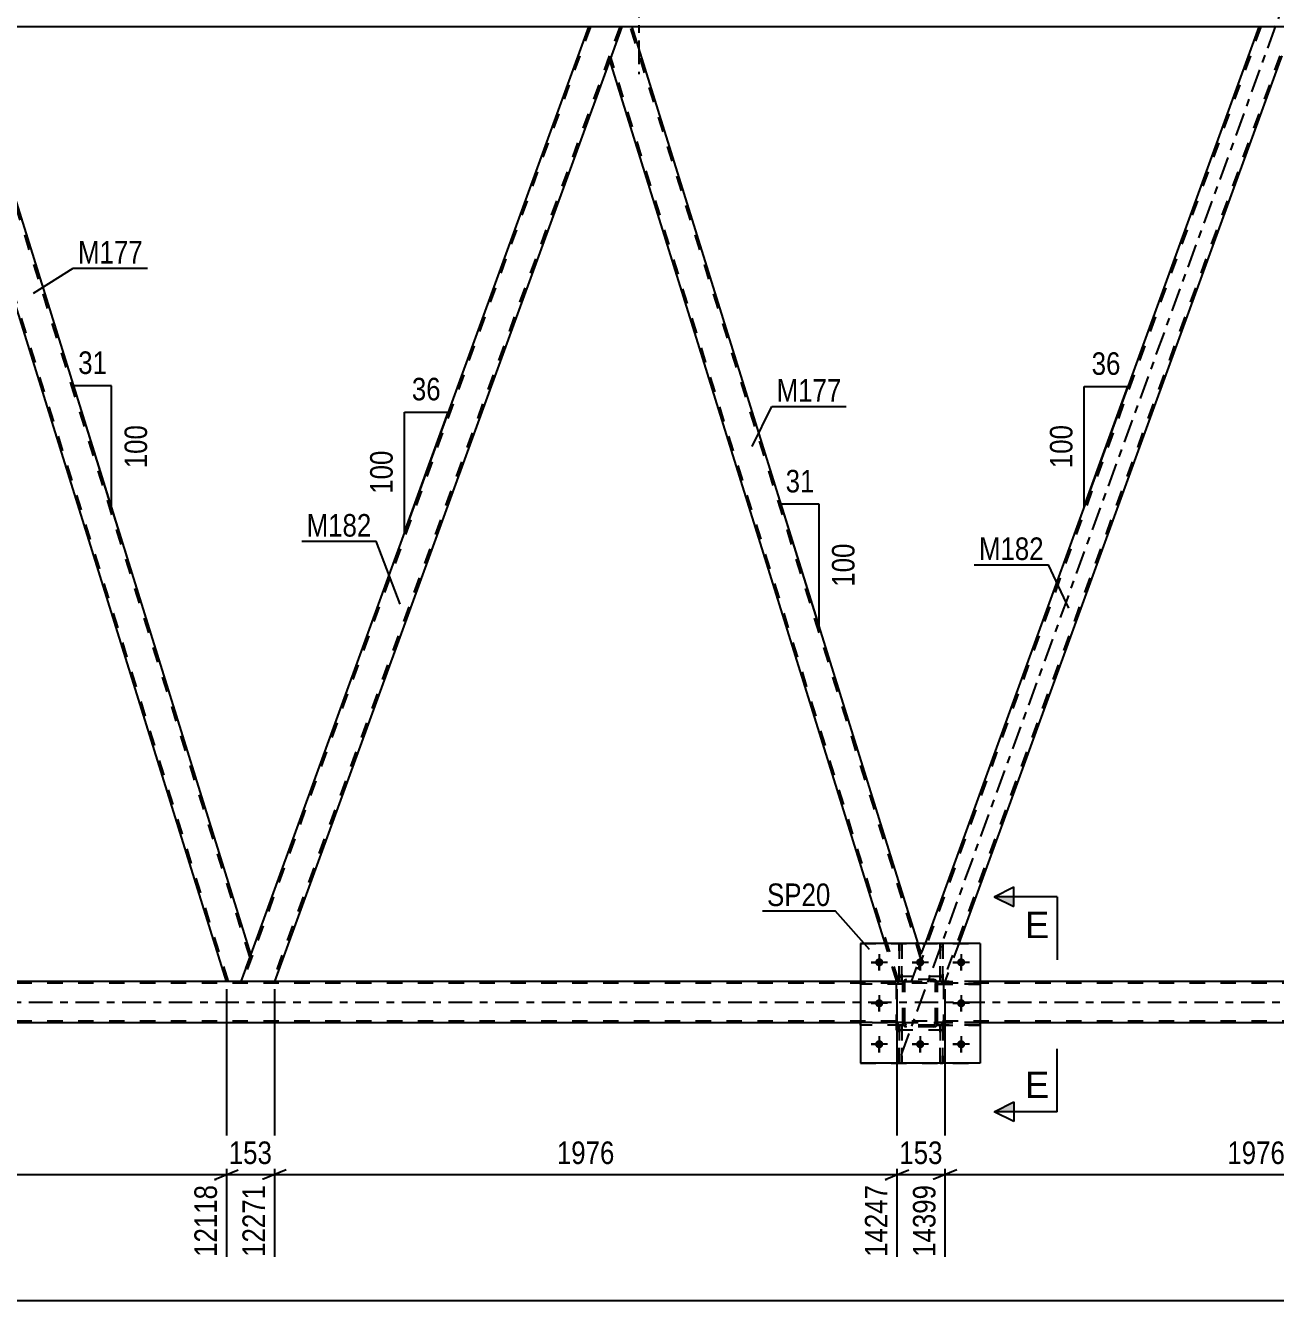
# Model space of a CAD drawing. Header units: millimetres. Extents: x 0 to 841, y 0 to 594.
# Drawn here: x 486.7 to 645.4, y 303.7 to 465.6 of the extents above; entities that cross this region are included whole.
import ezdxf

# ---------------------------------------------------------------- set-up
doc = ezdxf.new("R2010")
doc.units = ezdxf.units.MM
doc.linetypes.add('DXK_LINE_DOT2', pattern=[3.9198, 1.9599, -1.9599])
doc.linetypes.add('DXK_LINE_DOT3', pattern=[5.9187, 2.979, -0.9799, 0.9799, -0.9799])
doc.styles.add('Arial', font='ARIAL.TTF', dxfattribs={"height": 0.2})
doc.styles.add('Arial Narrow', font='ARIALN.TTF', dxfattribs={"height": 0.2})

# ---------------------------------------------------------------- blocks, each defined once
blk = doc.blocks.new('Part-814521622-3732 - 3269')
at = {"color": 7, "linetype": 'DXK_LINE_DOT3'}
blk.add_line((597.84, 334.78), (648.8, 474.8), dxfattribs=at)
at = {"color": 7, "linetype": 'DXK_LINE_DOT2'}
for p, q in [((643.51, 465.4), (599.39, 344.18)), ((647.26, 465.4), (603.14, 344.18)), ((647.51, 465.4), (645.96, 461.15)), ((599.13, 344.18), (600.89, 349)), ((605.15, 349), (603.39, 344.18)), ((603.39, 344.18), (599.13, 344.18))]:
    blk.add_line(p, q, dxfattribs=at)
at = {"color": 2, "linetype": 'Continuous'}
for p, q in [((643.26, 465.4), (600.89, 349)), ((647.51, 465.4), (643.26, 465.4)), ((645.96, 461.15), (605.15, 349))]:
    blk.add_line(p, q, dxfattribs=at)
blk = doc.blocks.new('Part-814521622-3434 - 3269')
at = {"color": 7, "linetype": 'DXK_LINE_DOT3'}
blk.add_line((564.52, 487.31), (564.52, 459.4), dxfattribs=at)
at = {"color": 2, "linetype": 'Continuous'}
for p, q in [((562.52, 477.31), (562.52, 469.4)), ((566.52, 469.4), (566.52, 477.31)), ((562.52, 469.4), (566.52, 469.4))]:
    blk.add_line(p, q, dxfattribs=at)
at = {"color": 7, "linetype": 'DXK_LINE_DOT2'}
for p, q in [((562.52, 477.31), (566.52, 477.31)), ((562.52, 477.31), (562.52, 477.31)), ((562.52, 477.31), (562.52, 477.31)), ((562.76, 477.31), (562.76, 469.4)), ((566.28, 477.31), (566.28, 469.4)), ((566.52, 477.31), (566.52, 477.31)), ((566.52, 477.31), (566.52, 477.31)), ((566.23, 469.4), (566.27, 469.4)), ((566.23, 469.4), (566.27, 469.4)), ((566.27, 469.4), (566.28, 469.4)), ((566.27, 469.4), (566.28, 469.4))]:
    blk.add_line(p, q, dxfattribs=at)
blk = doc.blocks.new('Part-814521622-3477 - 3269')
at = {"color": 7, "linetype": 'DXK_LINE_DOT2'}
for p, q in [((597.6, 344.16), (597.6, 349)), ((597.6, 349), (597.92, 349)), ((597.92, 349), (597.92, 344.16)), ((597.6, 344.76), (597.92, 344.76)), ((597.92, 344.16), (597.6, 344.16))]:
    blk.add_line(p, q, dxfattribs=at)
blk = doc.blocks.new('Part-814521622-3480 - 3269')
at = {"color": 7, "linetype": 'DXK_LINE_DOT2'}
for p, q in [((602.8, 344.16), (602.8, 349)), ((602.8, 349), (603.12, 349)), ((603.12, 349), (603.12, 344.16)), ((602.8, 344.76), (603.12, 344.76)), ((603.12, 344.16), (602.8, 344.16))]:
    blk.add_line(p, q, dxfattribs=at)
blk = doc.blocks.new('Part-814521622-3491 - 3269')
at = {"color": 7, "linetype": 'DXK_LINE_DOT2'}
for p, q in [((597.6, 333.8), (597.6, 338.64)), ((597.6, 338.64), (597.92, 338.64)), ((597.92, 338.64), (597.92, 333.8)), ((597.6, 338.04), (597.92, 338.04)), ((597.92, 333.8), (597.6, 333.8))]:
    blk.add_line(p, q, dxfattribs=at)
blk = doc.blocks.new('Part-814521622-3494 - 3269')
at = {"color": 7, "linetype": 'DXK_LINE_DOT2'}
for p, q in [((602.8, 333.8), (602.8, 338.64)), ((602.8, 338.64), (603.12, 338.64)), ((603.12, 338.64), (603.12, 333.8)), ((602.8, 338.04), (603.12, 338.04)), ((603.12, 333.8), (602.8, 333.8))]:
    blk.add_line(p, q, dxfattribs=at)
blk = doc.blocks.new('Part-814521622-3647 - 3269')
at = {"color": 7, "linetype": 'DXK_LINE_DOT2'}
for p, q in [((598.05, 343.92), (598.09, 344.11)), ((598.09, 344.11), (598.05, 343.92)), ((598.05, 338.88), (598.05, 343.92)), ((598.29, 343.92), (598.31, 344.02)), ((598.29, 338.88), (598.29, 343.92)), ((598.31, 344.02), (598.36, 344.09)), ((598.35, 344.37), (598.53, 344.4)), ((598.53, 344.4), (598.35, 344.37)), ((598.36, 344.09), (598.44, 344.15)), ((598.44, 344.15), (598.53, 344.16)), ((601.97, 344.4), (598.53, 344.4)), ((598.53, 344.16), (601.97, 344.16)), ((601.97, 344.4), (602.15, 344.37)), ((602.15, 344.37), (601.97, 344.4)), ((601.97, 344.16), (602.06, 344.15)), ((602.06, 344.15), (602.14, 344.09)), ((602.14, 344.09), (602.19, 344.02)), ((602.19, 344.02), (602.21, 343.92)), ((602.21, 338.88), (602.21, 343.92)), ((602.41, 344.11), (602.45, 343.92)), ((602.45, 343.92), (602.41, 344.11)), ((602.45, 338.88), (602.45, 343.92)), ((598.09, 338.7), (598.05, 338.88)), ((598.05, 338.88), (598.09, 338.7)), ((598.31, 338.79), (598.29, 338.88)), ((598.36, 338.71), (598.31, 338.79)), ((598.53, 338.4), (598.35, 338.44)), ((598.35, 338.44), (598.53, 338.4)), ((598.44, 338.66), (598.36, 338.71)), ((598.53, 338.64), (598.44, 338.66)), ((601.97, 338.64), (598.53, 338.64)), ((601.97, 338.4), (598.53, 338.4)), ((602.06, 338.66), (601.97, 338.64)), ((602.15, 338.44), (601.97, 338.4)), ((601.97, 338.4), (602.15, 338.44)), ((602.14, 338.71), (602.06, 338.66)), ((602.19, 338.79), (602.14, 338.71)), ((602.21, 338.88), (602.19, 338.79)), ((602.45, 338.88), (602.41, 338.7)), ((602.41, 338.7), (602.45, 338.88))]:
    blk.add_line(p, q, dxfattribs=at)
at = {"color": 7, "linetype": 'DXK_LINE_DOT3'}
blk.add_line((600.25, 341.4), (600.25, 341.4), dxfattribs=at)
at = {"color": 7, "linetype": 'DXK_LINE_DOT2'}
for centre, start, end in [((598.53, 343.92), 112.5, 157.5), ((598.53, 343.92), 112.5, 157.5), ((601.97, 343.92), 22.5, 67.5), ((601.97, 343.92), 22.5, 67.5), ((598.53, 338.88), 202.5, 247.5), ((598.53, 338.88), 202.5, 247.5), ((601.97, 338.88), 292.5, 337.5), ((601.97, 338.88), 292.5, 337.5)]:
    blk.add_arc(centre, 0.48, start, end, dxfattribs=at)
blk = doc.blocks.new('Part-814521622-3526 - 3269')
at = {"color": 7, "linetype": 'DXK_LINE_DOT2'}
for p, q in [((598.05, 344.16), (592.65, 344.16)), ((592.65, 343.84), (592.65, 344.16)), ((598.05, 343.84), (592.65, 343.84)), ((597.45, 343.84), (597.45, 344.16)), ((598.05, 344.16), (598.05, 343.84))]:
    blk.add_line(p, q, dxfattribs=at)
blk = doc.blocks.new('Part-814521622-3527 - 3269')
at = {"color": 7, "linetype": 'DXK_LINE_DOT2'}
for p, q in [((598.05, 338.96), (592.65, 338.96)), ((592.65, 338.64), (592.65, 338.96)), ((598.05, 338.64), (592.65, 338.64)), ((597.45, 338.64), (597.45, 338.96)), ((598.05, 338.96), (598.05, 338.64))]:
    blk.add_line(p, q, dxfattribs=at)
blk = doc.blocks.new('Part-814521622-3531 - 3269')
at = {"color": 7, "linetype": 'DXK_LINE_DOT2'}
for p, q in [((603.25, 344.8), (597.25, 344.8)), ((597.25, 338), (597.25, 344.8)), ((603.25, 338), (603.25, 344.8)), ((603.25, 338), (597.25, 338))]:
    blk.add_line(p, q, dxfattribs=at)
blk = doc.blocks.new('Part-814521622-3659 - 3269')
at = {"color": 7, "linetype": 'DXK_LINE_DOT2'}
for p, q in [((558.38, 465.4), (514.26, 344.18)), ((562.12, 465.4), (518, 344.18)), ((562.38, 465.4), (560.83, 461.15)), ((515.26, 347.65), (514, 344.18)), ((518.26, 344.18), (514, 344.18))]:
    blk.add_line(p, q, dxfattribs=at)
at = {"color": 2, "linetype": 'Continuous'}
for p, q in [((558.12, 465.4), (515.26, 347.65)), ((562.38, 465.4), (558.12, 465.4)), ((560.83, 461.15), (518.26, 344.18))]:
    blk.add_line(p, q, dxfattribs=at)
blk = doc.blocks.new('Part-814521622-3695 - 3269')
at = {"color": 7, "linetype": 'DXK_LINE_DOT2'}
for p, q in [((602.45, 338.64), (602.45, 338.96)), ((602.45, 338.96), (607.85, 338.96)), ((607.85, 338.64), (602.45, 338.64)), ((603.05, 338.64), (603.05, 338.96)), ((607.85, 338.96), (607.85, 338.64))]:
    blk.add_line(p, q, dxfattribs=at)
blk = doc.blocks.new('Part-814521622-3562 - 3269')
at = {"color": 2, "linetype": 'Continuous'}
for p, q in [((562.38, 465.4), (560.83, 461.15)), ((563.7, 465.4), (562.38, 465.4)), ((599.98, 349), (563.7, 465.4)), ((595.79, 349), (560.83, 461.15))]:
    blk.add_line(p, q, dxfattribs=at)
at = {"color": 7, "linetype": 'DXK_LINE_DOT2'}
for p, q in [((600.26, 347.28), (563.44, 465.4)), ((597.54, 344.18), (560.97, 461.52)), ((597.29, 344.18), (595.79, 349)), ((600.4, 347.65), (599.98, 349)), ((599.13, 344.18), (600.4, 347.65)), ((597.29, 344.18), (599.13, 344.18))]:
    blk.add_line(p, q, dxfattribs=at)
blk = doc.blocks.new('Part-814521622-3649 - 3269')
at = {"color": 7, "linetype": 'DXK_LINE_DOT2'}
for p, q in [((592.65, 349), (607.85, 349)), ((592.65, 349), (592.65, 333.8)), ((607.85, 349), (607.85, 333.8)), ((592.65, 333.8), (607.85, 333.8))]:
    blk.add_line(p, q, dxfattribs=at)
blk = doc.blocks.new('Part-814521622-3574 - 3269')
at = {"color": 7, "linetype": 'DXK_LINE_DOT2'}
for p, q in [((603.12, 338.64), (602.8, 338.64)), ((602.8, 338.64), (602.8, 333.8)), ((603.12, 333.8), (603.12, 338.64)), ((602.8, 338.04), (603.12, 338.04)), ((602.8, 333.8), (603.12, 333.8))]:
    blk.add_line(p, q, dxfattribs=at)
blk = doc.blocks.new('Part-814521622-3575 - 3269')
at = {"color": 7, "linetype": 'DXK_LINE_DOT2'}
for p, q in [((607.85, 344.16), (602.45, 344.16)), ((602.45, 344.16), (602.45, 343.84)), ((602.45, 343.84), (607.85, 343.84)), ((603.05, 343.84), (603.05, 344.16)), ((607.85, 343.84), (607.85, 344.16))]:
    blk.add_line(p, q, dxfattribs=at)
blk = doc.blocks.new('Part-814521622-3576 - 3269')
at = {"color": 7, "linetype": 'DXK_LINE_DOT2'}
for p, q in [((607.85, 338.96), (602.45, 338.96)), ((602.45, 338.96), (602.45, 338.64)), ((602.45, 338.64), (607.85, 338.64)), ((603.05, 338.64), (603.05, 338.96)), ((607.85, 338.64), (607.85, 338.96))]:
    blk.add_line(p, q, dxfattribs=at)
blk = doc.blocks.new('Part-814521622-3626 - 3269')
at = {"color": 7, "linetype": 'DXK_LINE_DOT2'}
for p, q in [((602.45, 343.84), (602.45, 344.16)), ((602.45, 344.16), (607.85, 344.16)), ((607.85, 343.84), (602.45, 343.84)), ((603.05, 343.84), (603.05, 344.16)), ((607.85, 344.16), (607.85, 343.84))]:
    blk.add_line(p, q, dxfattribs=at)
blk = doc.blocks.new('Part-814521622-3636 - 3269')
at = {"color": 2, "linetype": 'Continuous'}
for p, q in [((475.7, 461.15), (477.24, 465.4)), ((478.56, 465.4), (477.24, 465.4)), ((515.26, 347.65), (478.56, 465.4)), ((512.16, 344.18), (475.7, 461.15)), ((514.99, 346.91), (514, 344.18)), ((515.26, 347.65), (514.99, 346.91))]:
    blk.add_line(p, q, dxfattribs=at)
at = {"color": 7, "linetype": 'DXK_LINE_DOT2'}
for p, q in [((515.13, 347.28), (478.31, 465.4)), ((512.41, 344.18), (475.83, 461.52)), ((514, 344.18), (512.16, 344.18))]:
    blk.add_line(p, q, dxfattribs=at)
blk = doc.blocks.new('Part-814521622-3640 - 3269')
at = {"color": 7, "linetype": 'DXK_LINE_DOT2'}
for p, q in [((602.8, 349), (602.8, 344.16)), ((603.12, 349), (602.8, 349)), ((603.12, 344.16), (603.12, 349)), ((602.8, 344.76), (603.12, 344.76)), ((602.8, 344.16), (603.12, 344.16))]:
    blk.add_line(p, q, dxfattribs=at)
blk = doc.blocks.new('Part-814521622-3643 - 3269')
at = {"color": 7, "linetype": 'DXK_LINE_DOT2'}
for p, q in [((597.6, 349), (597.6, 344.16)), ((597.92, 349), (597.6, 349)), ((597.92, 344.16), (597.92, 349)), ((597.6, 344.76), (597.92, 344.76)), ((597.6, 344.16), (597.92, 344.16))]:
    blk.add_line(p, q, dxfattribs=at)
blk = doc.blocks.new('Part-814521622-3654 - 3269')
at = {"color": 2, "linetype": 'Continuous'}
for p, q in [((607.85, 349), (592.65, 349)), ((592.65, 349), (592.65, 333.8)), ((607.85, 349), (607.85, 333.8)), ((607.85, 333.8), (592.65, 333.8))]:
    blk.add_line(p, q, dxfattribs=at)
blk = doc.blocks.new('Part-814521622-3660 - 3269')
at = {"color": 7, "linetype": 'DXK_LINE_DOT2'}
for p, q in [((598.05, 338.96), (592.65, 338.96)), ((592.65, 338.96), (592.65, 338.64)), ((598.05, 338.64), (592.65, 338.64)), ((597.45, 338.64), (597.45, 338.96)), ((598.05, 338.64), (598.05, 338.96))]:
    blk.add_line(p, q, dxfattribs=at)
blk = doc.blocks.new('Part-814521622-3675 - 3269')
at = {"color": 7, "linetype": 'DXK_LINE_DOT2'}
for p, q in [((732.65, 465.4), (217.58, 465.4)), ((563.69, 465.4), (558.12, 465.4)), ((648.83, 465.4), (643.26, 465.4))]:
    blk.add_line(p, q, dxfattribs=at)
at = {"color": 2, "linetype": 'Continuous'}
for p, q in [((558.12, 465.4), (478.56, 465.4)), ((643.26, 465.4), (563.69, 465.4))]:
    blk.add_line(p, q, dxfattribs=at)
blk = doc.blocks.new('Part-814521622-3697 - 3269')
at = {"color": 7, "linetype": 'DXK_LINE_DOT2'}
for p, q in [((598.05, 343.92), (598.09, 344.11)), ((598.09, 344.11), (598.05, 343.92)), ((598.05, 338.88), (598.05, 343.92)), ((598.29, 343.92), (598.31, 344.02)), ((598.29, 338.88), (598.29, 343.92)), ((598.31, 344.02), (598.36, 344.09)), ((598.35, 344.37), (598.53, 344.4)), ((598.53, 344.4), (598.35, 344.37)), ((598.36, 344.09), (598.44, 344.15)), ((598.44, 344.15), (598.53, 344.16)), ((601.97, 344.4), (598.53, 344.4)), ((598.53, 344.16), (601.97, 344.16)), ((601.97, 344.4), (602.15, 344.37)), ((602.15, 344.37), (601.97, 344.4)), ((601.97, 344.16), (602.06, 344.15)), ((602.06, 344.15), (602.14, 344.09)), ((602.14, 344.09), (602.19, 344.02)), ((602.19, 344.02), (602.21, 343.92)), ((602.21, 338.88), (602.21, 343.92)), ((602.41, 344.11), (602.45, 343.92)), ((602.45, 343.92), (602.41, 344.11)), ((602.45, 338.88), (602.45, 343.92)), ((598.09, 338.7), (598.05, 338.88)), ((598.05, 338.88), (598.09, 338.7)), ((598.31, 338.79), (598.29, 338.88)), ((598.36, 338.71), (598.31, 338.79)), ((598.53, 338.4), (598.35, 338.44)), ((598.35, 338.44), (598.53, 338.4)), ((598.44, 338.66), (598.36, 338.71)), ((598.53, 338.64), (598.44, 338.66)), ((601.97, 338.64), (598.53, 338.64)), ((601.97, 338.4), (598.53, 338.4)), ((602.06, 338.66), (601.97, 338.64)), ((602.15, 338.44), (601.97, 338.4)), ((601.97, 338.4), (602.15, 338.44)), ((602.14, 338.71), (602.06, 338.66)), ((602.19, 338.79), (602.14, 338.71)), ((602.21, 338.88), (602.19, 338.79)), ((602.45, 338.88), (602.41, 338.7)), ((602.41, 338.7), (602.45, 338.88))]:
    blk.add_line(p, q, dxfattribs=at)
at = {"color": 7, "linetype": 'DXK_LINE_DOT3'}
blk.add_line((600.25, 341.4), (600.25, 341.4), dxfattribs=at)
at = {"color": 7, "linetype": 'DXK_LINE_DOT2'}
for centre, start, end in [((598.53, 343.92), 112.5, 157.5), ((598.53, 343.92), 112.5, 157.5), ((601.97, 343.92), 22.5, 67.5), ((601.97, 343.92), 22.5, 67.5), ((598.53, 338.88), 202.5, 247.5), ((598.53, 338.88), 202.5, 247.5), ((601.97, 338.88), 292.5, 337.5), ((601.97, 338.88), 292.5, 337.5)]:
    blk.add_arc(centre, 0.48, start, end, dxfattribs=at)
blk = doc.blocks.new('Part-814521622-3698 - 3269')
at = {"color": 7, "linetype": 'DXK_LINE_DOT2'}
for p, q in [((603.25, 344.8), (597.25, 344.8)), ((597.25, 338), (597.25, 344.8)), ((603.25, 338), (603.25, 344.8)), ((603.25, 338), (597.25, 338))]:
    blk.add_line(p, q, dxfattribs=at)
blk = doc.blocks.new('Part-814521622-3705 - 3269')
at = {"color": 7, "linetype": 'DXK_LINE_DOT2'}
for p, q in [((597.92, 338.64), (597.6, 338.64)), ((597.6, 338.64), (597.6, 333.8)), ((597.92, 333.8), (597.92, 338.64)), ((597.6, 338.04), (597.92, 338.04)), ((597.6, 333.8), (597.92, 333.8))]:
    blk.add_line(p, q, dxfattribs=at)
blk = doc.blocks.new('Bolt-814521622-3713 - 3269')
at = {"color": 1, "linetype": 'Continuous'}
for p, q in [((594.01, 346.6), (594.7, 346.6)), ((595.05, 347.64), (595.05, 346.95)), ((596.09, 346.6), (595.4, 346.6)), ((599.21, 346.6), (599.9, 346.6)), ((600.25, 347.64), (600.25, 346.95)), ((601.29, 346.6), (600.6, 346.6)), ((604.41, 346.6), (605.1, 346.6)), ((605.45, 347.64), (605.45, 346.95)), ((606.49, 346.6), (605.8, 346.6)), ((595.05, 345.56), (595.05, 346.26)), ((600.25, 345.56), (600.25, 346.26)), ((605.45, 345.56), (605.45, 346.26)), ((595.05, 342.44), (595.05, 341.75)), ((605.45, 342.44), (605.45, 341.75)), ((594.01, 341.4), (594.7, 341.4)), ((595.05, 340.36), (595.05, 341.06)), ((596.09, 341.4), (595.4, 341.4)), ((604.41, 341.4), (605.1, 341.4)), ((605.45, 340.36), (605.45, 341.06)), ((606.49, 341.4), (605.8, 341.4)), ((595.05, 337.24), (595.05, 336.55)), ((600.25, 337.24), (600.25, 336.55)), ((605.45, 337.24), (605.45, 336.55)), ((594.01, 336.2), (594.7, 336.2)), ((595.05, 335.16), (595.05, 335.86)), ((596.09, 336.2), (595.4, 336.2)), ((599.21, 336.2), (599.9, 336.2)), ((600.25, 335.16), (600.25, 335.86)), ((601.29, 336.2), (600.6, 336.2)), ((604.41, 336.2), (605.1, 336.2)), ((605.45, 335.16), (605.45, 335.86)), ((606.49, 336.2), (605.8, 336.2))]:
    blk.add_line(p, q, dxfattribs=at)
blk = doc.blocks.new('Bolt-814521622-3714 - 3269')
at = {"linetype": 'Continuous'}
for points in [[(595.57, 346.6, -1), (594.53, 346.6, -1)], [(600.77, 346.6, -1), (599.73, 346.6, -1)], [(605.97, 346.6, -1), (604.93, 346.6, -1)], [(595.57, 341.4, -1), (594.53, 341.4, -1)], [(605.97, 341.4, -1), (604.93, 341.4, -1)], [(595.57, 336.2, -1), (594.53, 336.2, -1)], [(600.77, 336.2, -1), (599.73, 336.2, -1)], [(605.97, 336.2, -1), (604.93, 336.2, -1)]]:
    blk.add_hatch(color=1, dxfattribs=at).paths.add_polyline_path(points)
at = {"color": 1, "linetype": 'Continuous'}
for p, q in [((596.09, 346.6), (594.01, 346.6)), ((595.05, 347.64), (595.05, 345.56)), ((601.29, 346.6), (599.21, 346.6)), ((600.25, 347.64), (600.25, 345.56)), ((606.49, 346.6), (604.41, 346.6)), ((605.45, 347.64), (605.45, 345.56)), ((595.05, 342.44), (595.05, 340.36)), ((605.45, 342.44), (605.45, 340.36)), ((596.09, 341.4), (594.01, 341.4)), ((606.49, 341.4), (604.41, 341.4)), ((595.05, 337.24), (595.05, 335.16)), ((600.25, 337.24), (600.25, 335.16)), ((605.45, 337.24), (605.45, 335.16)), ((596.09, 336.2), (594.01, 336.2)), ((601.29, 336.2), (599.21, 336.2)), ((606.49, 336.2), (604.41, 336.2))]:
    blk.add_line(p, q, dxfattribs=at)
blk = doc.blocks.new('Part-814521622-3747 - 3269')
at = {"color": 7, "linetype": 'DXK_LINE_DOT2'}
for p, q in [((742.25, 343.94), (66.87, 343.94)), ((607.85, 344.18), (592.65, 344.18)), ((742.25, 339.14), (66.87, 339.14)), ((607.85, 338.9), (337.25, 338.9))]:
    blk.add_line(p, q, dxfattribs=at)
at = {"color": 2, "linetype": 'Continuous'}
for p, q in [((592.65, 344.18), (352.45, 344.18)), ((742.25, 344.18), (607.85, 344.18)), ((592.65, 338.9), (352.45, 338.9)), ((742.25, 338.9), (607.85, 338.9))]:
    blk.add_line(p, q, dxfattribs=at)
at = {"color": 7, "linetype": 'DXK_LINE_DOT3'}
blk.add_line((66.87, 341.54), (742.25, 341.54), dxfattribs=at)
blk = doc.blocks.new('Part-814521622-3748 - 3269')
at = {"color": 7, "linetype": 'DXK_LINE_DOT2'}
for p, q in [((598.05, 344.16), (592.65, 344.16)), ((592.65, 344.16), (592.65, 343.84)), ((598.05, 343.84), (592.65, 343.84)), ((597.45, 343.84), (597.45, 344.16)), ((598.05, 343.84), (598.05, 344.16))]:
    blk.add_line(p, q, dxfattribs=at)
blk = doc.blocks.new('StraightDimension-814521622-4502 - 3269')
at = {"color": 7, "linetype": 'Continuous'}
for p, q in [((603.39, 343.18), (603.39, 309.2)), ((682.42, 343.18), (682.42, 309.2)), ((604.89, 320.24), (601.89, 319.04)), ((603.39, 319.64), (682.42, 319.64)), ((680.92, 319.04), (683.92, 320.24))]:
    blk.add_line(p, q, dxfattribs=at)
at = {"color": 0}
blk.add_wipeout([(647.16, 320.39), (647.16, 324.59), (638.65, 324.59), (638.65, 320.39)], dxfattribs=at)
at = {"color": 0, "linetype": 'Continuous'}
blk.add_wipeout([(681.82, 318.94), (677.62, 318.94), (677.62, 308.6), (681.82, 308.6)], dxfattribs=at)
at = {"color": 3, "style": 'Arial Narrow'}
blk.add_text('1976', height=2.863, dxfattribs=at).set_placement((639.25, 320.99))
at = {"color": 3, "linetype": 'Continuous', "style": 'Arial Narrow'}
blk.add_text('16375', height=2.863, rotation=90.0002, dxfattribs=at).set_placement((681.22, 309.2))
blk = doc.blocks.new('StraightDimension-814521622-4464 - 3269')
at = {"color": 7, "linetype": 'Continuous'}
for p, q in [((518.26, 343.18), (518.26, 309.2)), ((597.29, 343.18), (597.29, 309.2)), ((519.76, 320.24), (516.76, 319.04)), ((518.26, 319.64), (597.29, 319.64)), ((595.79, 319.04), (598.79, 320.24))]:
    blk.add_line(p, q, dxfattribs=at)
at = {"color": 0}
blk.add_wipeout([(562.03, 320.39), (562.03, 324.59), (553.52, 324.59), (553.52, 320.39)], dxfattribs=at)
at = {"color": 0, "linetype": 'Continuous'}
blk.add_wipeout([(596.69, 318.94), (592.49, 318.94), (592.49, 308.6), (596.69, 308.6)], dxfattribs=at)
at = {"color": 3, "style": 'Arial Narrow'}
blk.add_text('1976', height=2.863, dxfattribs=at).set_placement((554.12, 320.99))
at = {"color": 3, "linetype": 'Continuous', "style": 'Arial Narrow'}
blk.add_text('14247', height=2.863, rotation=90.0002, dxfattribs=at).set_placement((596.09, 309.2))
blk = doc.blocks.new('StraightDimension-814521622-4563 - 3269')
at = {"color": 7, "linetype": 'Continuous'}
blk.add_line((56.01, 303.66), (793.98, 303.66), dxfattribs=at)
blk = doc.blocks.new('AngleDimension-814521622-3783 - 3269')
at = {"color": 7, "linetype": 'Continuous'}
for p, q in [((621.08, 419.7), (626.62, 419.7)), ((621.08, 404.48), (626.62, 419.7)), ((621.08, 404.48), (621.08, 419.7)), ((622.92, 409.54), (626.62, 419.7))]:
    blk.add_line(p, q, dxfattribs=at)
at = {"color": 0}
for points in [[(626.28, 420.6), (626.28, 424.8), (621.42, 424.8), (621.42, 420.6)], [(620.18, 415.43), (615.98, 415.43), (615.98, 408.75), (620.18, 408.75)]]:
    blk.add_wipeout(points, dxfattribs=at)
at = {"color": 3, "style": 'Arial Narrow'}
blk.add_text('36', height=2.863, dxfattribs=at).set_placement((622.02, 421.2))
blk.add_text('100', height=2.863, rotation=90.0002, dxfattribs=at).set_placement((619.58, 409.35))
blk = doc.blocks.new('AngleDimension-814521622-3797 - 3269')
at = {"color": 7, "linetype": 'Continuous'}
for p, q in [((584.85, 397.53), (582.59, 404.77)), ((587.41, 404.77), (582.59, 404.77)), ((587.41, 389.31), (582.59, 404.77)), ((587.41, 389.31), (587.41, 404.77))]:
    blk.add_line(p, q, dxfattribs=at)
at = {"color": 0}
for points in [[(587.43, 405.67), (587.43, 409.87), (582.57, 409.87), (582.57, 405.67)], [(592.51, 400.38), (588.31, 400.38), (588.31, 393.7), (592.51, 393.7)]]:
    blk.add_wipeout(points, dxfattribs=at)
at = {"color": 3, "style": 'Arial Narrow'}
blk.add_text('31', height=2.863, dxfattribs=at).set_placement((583.17, 406.27))
blk.add_text('100', height=2.863, rotation=90.0002, dxfattribs=at).set_placement((591.91, 394.3))
blk = doc.blocks.new('AngleDimension-814521622-3811 - 3269')
at = {"color": 7, "linetype": 'Continuous'}
for p, q in [((534.77, 416.46), (540.31, 416.46)), ((534.77, 401.24), (540.31, 416.46)), ((534.77, 401.24), (534.77, 416.46)), ((537.34, 408.32), (540.31, 416.46))]:
    blk.add_line(p, q, dxfattribs=at)
at = {"color": 0}
for points in [[(539.97, 417.36), (539.97, 421.56), (535.11, 421.56), (535.11, 417.36)], [(533.87, 412.19), (529.67, 412.19), (529.67, 405.5), (533.87, 405.5)]]:
    blk.add_wipeout(points, dxfattribs=at)
at = {"color": 3, "style": 'Arial Narrow'}
blk.add_text('36', height=2.863, dxfattribs=at).set_placement((535.71, 417.96))
blk.add_text('100', height=2.863, rotation=90.0002, dxfattribs=at).set_placement((533.27, 406.1))
blk = doc.blocks.new('AngleDimension-814521622-3825 - 3269')
at = {"color": 7, "linetype": 'Continuous'}
for p, q in [((497.59, 419.81), (492.77, 419.81)), ((497.59, 404.35), (492.77, 419.81)), ((497.59, 404.35), (497.59, 419.81)), ((499.5, 398.22), (497.59, 404.35))]:
    blk.add_line(p, q, dxfattribs=at)
at = {"color": 0}
for points in [[(497.61, 420.71), (497.61, 424.91), (492.75, 424.91), (492.75, 420.71)], [(502.69, 415.42), (498.49, 415.42), (498.49, 408.74), (502.69, 408.74)]]:
    blk.add_wipeout(points, dxfattribs=at)
at = {"color": 3, "style": 'Arial Narrow'}
blk.add_text('31', height=2.863, dxfattribs=at).set_placement((493.35, 421.31))
blk.add_text('100', height=2.863, rotation=90.0002, dxfattribs=at).set_placement((502.09, 409.34))
blk = doc.blocks.new('StraightDimension-814521622-4426 - 3269')
at = {"color": 7, "linetype": 'Continuous'}
for p, q in [((433.12, 343.18), (433.12, 309.2)), ((512.16, 343.18), (512.16, 309.2)), ((434.62, 320.24), (431.62, 319.04)), ((433.12, 319.64), (512.16, 319.64)), ((510.66, 319.04), (513.66, 320.24))]:
    blk.add_line(p, q, dxfattribs=at)
at = {"color": 0}
blk.add_wipeout([(476.9, 320.39), (476.9, 324.59), (468.38, 324.59), (468.38, 320.39)], dxfattribs=at)
at = {"color": 0, "linetype": 'Continuous'}
blk.add_wipeout([(511.56, 318.94), (507.36, 318.94), (507.36, 308.6), (511.56, 308.6)], dxfattribs=at)
at = {"color": 3, "style": 'Arial Narrow'}
blk.add_text('1976', height=2.863, dxfattribs=at).set_placement((468.98, 320.99))
at = {"color": 3, "linetype": 'Continuous', "style": 'Arial Narrow'}
blk.add_text('12118', height=2.863, rotation=90.0002, dxfattribs=at).set_placement((510.96, 309.2))
blk = doc.blocks.new('StraightDimension-814521622-4445 - 3269')
at = {"color": 7, "linetype": 'Continuous'}
for p, q in [((512.16, 343.18), (512.16, 309.2)), ((518.26, 343.18), (518.26, 309.2)), ((510.66, 319.04), (513.66, 320.24)), ((512.16, 319.64), (518.26, 319.64)), ((519.76, 320.24), (516.76, 319.04))]:
    blk.add_line(p, q, dxfattribs=at)
at = {"color": 0}
blk.add_wipeout([(518.55, 320.39), (518.55, 324.59), (511.86, 324.59), (511.86, 320.39)], dxfattribs=at)
at = {"color": 0, "linetype": 'Continuous'}
blk.add_wipeout([(517.66, 318.94), (513.46, 318.94), (513.46, 308.6), (517.66, 308.6)], dxfattribs=at)
at = {"color": 3, "style": 'Arial Narrow'}
blk.add_text('153', height=2.863, dxfattribs=at).set_placement((512.46, 320.99))
at = {"color": 3, "linetype": 'Continuous', "style": 'Arial Narrow'}
blk.add_text('12271', height=2.863, rotation=90.0002, dxfattribs=at).set_placement((517.06, 309.2))
blk = doc.blocks.new('StraightDimension-814521622-4483 - 3269')
at = {"color": 7, "linetype": 'Continuous'}
for p, q in [((597.29, 343.18), (597.29, 309.2)), ((603.39, 343.18), (603.39, 309.2)), ((595.79, 319.04), (598.79, 320.24)), ((597.29, 319.64), (603.39, 319.64)), ((604.89, 320.24), (601.89, 319.04))]:
    blk.add_line(p, q, dxfattribs=at)
at = {"color": 0}
blk.add_wipeout([(603.68, 320.39), (603.68, 324.59), (597, 324.59), (597, 320.39)], dxfattribs=at)
at = {"color": 0, "linetype": 'Continuous'}
blk.add_wipeout([(602.79, 318.94), (598.59, 318.94), (598.59, 308.6), (602.79, 308.6)], dxfattribs=at)
at = {"color": 3, "style": 'Arial Narrow'}
blk.add_text('153', height=2.863, dxfattribs=at).set_placement((597.6, 320.99))
at = {"color": 3, "linetype": 'Continuous', "style": 'Arial Narrow'}
blk.add_text('14399', height=2.863, rotation=90.0002, dxfattribs=at).set_placement((602.19, 309.2))
blk = doc.blocks.new('SectionMark-814521622-4887 - 3269')
at = {"linetype": 'Continuous'}
for points in [[(612.15, 354.93), (612.15, 353.68), (609.65, 354.93)], [(612.15, 328.88), (612.15, 327.63), (609.65, 327.63)]]:
    blk.add_hatch(color=6, dxfattribs=at).paths.add_polyline_path(points)
at = {"color": 6, "linetype": 'Continuous'}
for p, q in [((609.65, 354.93), (612.15, 356.18)), ((612.15, 353.68), (612.15, 356.18)), ((617.65, 354.93), (609.65, 354.93)), ((609.65, 354.93), (612.15, 353.68)), ((617.65, 354.93), (617.65, 346.93)), ((617.65, 327.63), (617.65, 335.63)), ((609.65, 327.63), (612.15, 328.88)), ((612.15, 328.88), (612.15, 326.38)), ((617.65, 327.63), (609.65, 327.63)), ((612.15, 326.38), (609.65, 327.63))]:
    blk.add_line(p, q, dxfattribs=at)
at = {"color": 0, "linetype": 'Continuous'}
for points in [[(616.65, 349.68), (616.65, 353.18), (613.54, 353.18), (613.54, 349.68)], [(616.65, 329.38), (616.65, 332.88), (613.54, 332.88), (613.54, 329.38)]]:
    blk.add_wipeout(points, dxfattribs=at)
at = {"color": 3, "linetype": 'Continuous', "style": 'Arial'}
for p in [(613.54, 349.68), (613.54, 329.38)]:
    blk.add_text('E', height=3.34, dxfattribs=at).set_placement(p)
blk = doc.blocks.new('Mark-814521622-3728 - 3269')
at = {"color": 0}
blk.add_wipeout([(615.93, 397.69), (615.93, 400.69), (607.71, 400.69), (607.71, 397.69)], dxfattribs=at)
blk.add_wipeout([(615.93, 397.69), (615.93, 400.69), (607.71, 400.69), (607.71, 397.69)], dxfattribs=at)
at = {"color": 30, "linetype": 'Continuous'}
for p in [(607.11, 397.09), (619.12, 391.58)]:
    blk.add_line(p, (616.53, 397.09), dxfattribs=at)
at = {"color": 3, "style": 'Arial Narrow'}
blk.add_text('M182', height=2.863, dxfattribs=at).set_placement((607.71, 397.69))
blk = doc.blocks.new('Mark-814521622-3558 - 3269')
at = {"color": 0}
blk.add_wipeout([(590.25, 417.79), (590.25, 420.79), (582.02, 420.79), (582.02, 417.79)], dxfattribs=at)
blk.add_wipeout([(590.25, 417.79), (590.25, 420.79), (582.02, 420.79), (582.02, 417.79)], dxfattribs=at)
at = {"color": 30, "linetype": 'Continuous'}
for p, q in [((578.9, 412.09), (581.42, 417.19)), ((581.42, 417.19), (590.85, 417.19))]:
    blk.add_line(p, q, dxfattribs=at)
at = {"color": 3, "style": 'Arial Narrow'}
blk.add_text('M177', height=2.863, dxfattribs=at).set_placement((582.02, 417.79))
blk = doc.blocks.new('Mark-814521622-3632 - 3269')
at = {"color": 0}
blk.add_wipeout([(501.54, 435.33), (501.54, 438.33), (493.32, 438.33), (493.32, 435.33)], dxfattribs=at)
blk.add_wipeout([(501.54, 435.33), (501.54, 438.33), (493.32, 438.33), (493.32, 435.33)], dxfattribs=at)
at = {"color": 30, "linetype": 'Continuous'}
for p, q in [((487.67, 431.58), (492.72, 434.73)), ((492.72, 434.73), (502.14, 434.73))]:
    blk.add_line(p, q, dxfattribs=at)
at = {"color": 3, "style": 'Arial Narrow'}
blk.add_text('M177', height=2.863, dxfattribs=at).set_placement((493.32, 435.33))
blk = doc.blocks.new('Mark-814521622-3650 - 3269')
at = {"color": 0}
blk.add_wipeout([(588.85, 353.75), (588.85, 356.75), (580.81, 356.75), (580.81, 353.75)], dxfattribs=at)
blk.add_wipeout([(588.85, 353.75), (588.85, 356.75), (580.81, 356.75), (580.81, 353.75)], dxfattribs=at)
at = {"color": 30, "linetype": 'Continuous'}
for p in [(580.21, 353.15), (593.8, 348.21)]:
    blk.add_line(p, (589.45, 353.15), dxfattribs=at)
at = {"color": 3, "style": 'Arial Narrow'}
blk.add_text('SP20', height=2.863, dxfattribs=at).set_placement((580.81, 353.75))
blk = doc.blocks.new('Mark-814521622-3655 - 3269')
at = {"color": 0}
blk.add_wipeout([(530.58, 400.66), (530.58, 403.66), (522.35, 403.66), (522.35, 400.66)], dxfattribs=at)
blk.add_wipeout([(530.58, 400.66), (530.58, 403.66), (522.35, 403.66), (522.35, 400.66)], dxfattribs=at)
at = {"color": 30, "linetype": 'Continuous'}
for p in [(521.75, 400.06), (534.22, 392.1)]:
    blk.add_line(p, (531.18, 400.06), dxfattribs=at)
at = {"color": 3, "style": 'Arial Narrow'}
blk.add_text('M182', height=2.863, dxfattribs=at).set_placement((522.35, 400.66))

msp = doc.modelspace()

# ---------------------------------------------------------------- block references
for name in ['Part-814521622-3434 - 3269', 'Part-814521622-3732 - 3269', 'Part-814521622-3675 - 3269', 'Part-814521622-3636 - 3269', 'Part-814521622-3659 - 3269', 'Part-814521622-3562 - 3269', 'Part-814521622-3649 - 3269', 'Part-814521622-3654 - 3269', 'Part-814521622-3477 - 3269', 'Part-814521622-3643 - 3269', 'Part-814521622-3480 - 3269', 'Part-814521622-3640 - 3269', 'Bolt-814521622-3713 - 3269', 'Bolt-814521622-3714 - 3269', 'Part-814521622-3747 - 3269', 'Part-814521622-3526 - 3269', 'Part-814521622-3748 - 3269', 'Part-814521622-3531 - 3269', 'Part-814521622-3698 - 3269', 'Part-814521622-3647 - 3269', 'Part-814521622-3697 - 3269', 'Part-814521622-3575 - 3269', 'Part-814521622-3626 - 3269', 'Part-814521622-3527 - 3269', 'Part-814521622-3660 - 3269', 'Part-814521622-3491 - 3269', 'Part-814521622-3705 - 3269', 'Part-814521622-3695 - 3269', 'Part-814521622-3576 - 3269', 'Part-814521622-3494 - 3269', 'Part-814521622-3574 - 3269']:
    msp.add_blockref(name, (0, 0))

# ---------------------------------------------------------------- next in the draw order: block references
for name in ['StraightDimension-814521622-4464 - 3269', 'StraightDimension-814521622-4502 - 3269']:
    msp.add_blockref(name, (0, 0))

# ---------------------------------------------------------------- next in the draw order: block references
msp.add_blockref('StraightDimension-814521622-4563 - 3269', (0, 0))

# ---------------------------------------------------------------- next in the draw order: block references
for name in ['Mark-814521622-3632 - 3269', 'AngleDimension-814521622-3825 - 3269', 'AngleDimension-814521622-3783 - 3269', 'AngleDimension-814521622-3811 - 3269', 'Mark-814521622-3558 - 3269', 'AngleDimension-814521622-3797 - 3269', 'Mark-814521622-3728 - 3269', 'Mark-814521622-3650 - 3269', 'SectionMark-814521622-4887 - 3269', 'StraightDimension-814521622-4426 - 3269', 'StraightDimension-814521622-4483 - 3269']:
    msp.add_blockref(name, (0, 0))

# ---------------------------------------------------------------- next in the draw order: block references
for name in ['Mark-814521622-3655 - 3269', 'StraightDimension-814521622-4445 - 3269']:
    msp.add_blockref(name, (0, 0))

doc.saveas('drawing.dxf')
